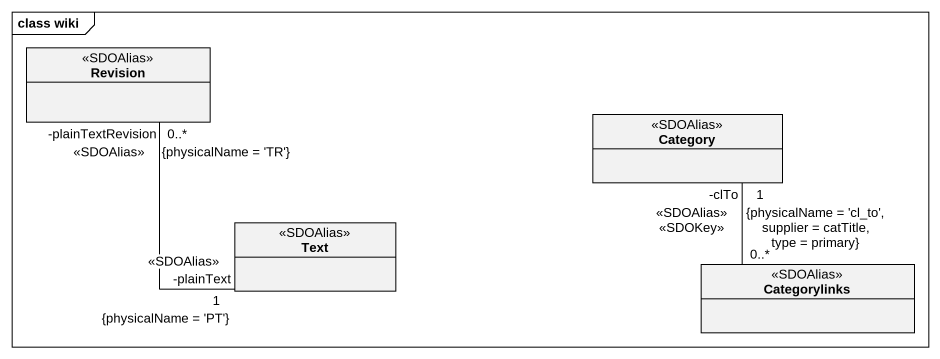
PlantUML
@startuml
mainframe class wiki
hide circle
hide empty members
class Revision <<SDOAlias>>
class Category <<SDOAlias>>
class Text <<SDOAlias>>
class Categorylinks <<SDOAlias>>
Revision "0..*\n-plainTextRevision\n<<SDOAlias>>\n{physicalName = 'TR'}" -- "1\n-plainText\n<<SDOAlias>>\n{physicalName = 'PT'}" Text
Categorylinks "0..*" -up- "1\n<<SDOAlias>> <<SDOKey>>\n{physicalName = 'cl_to', supplier = catTitle, type = primary}\n-clTo" Category
@enduml
